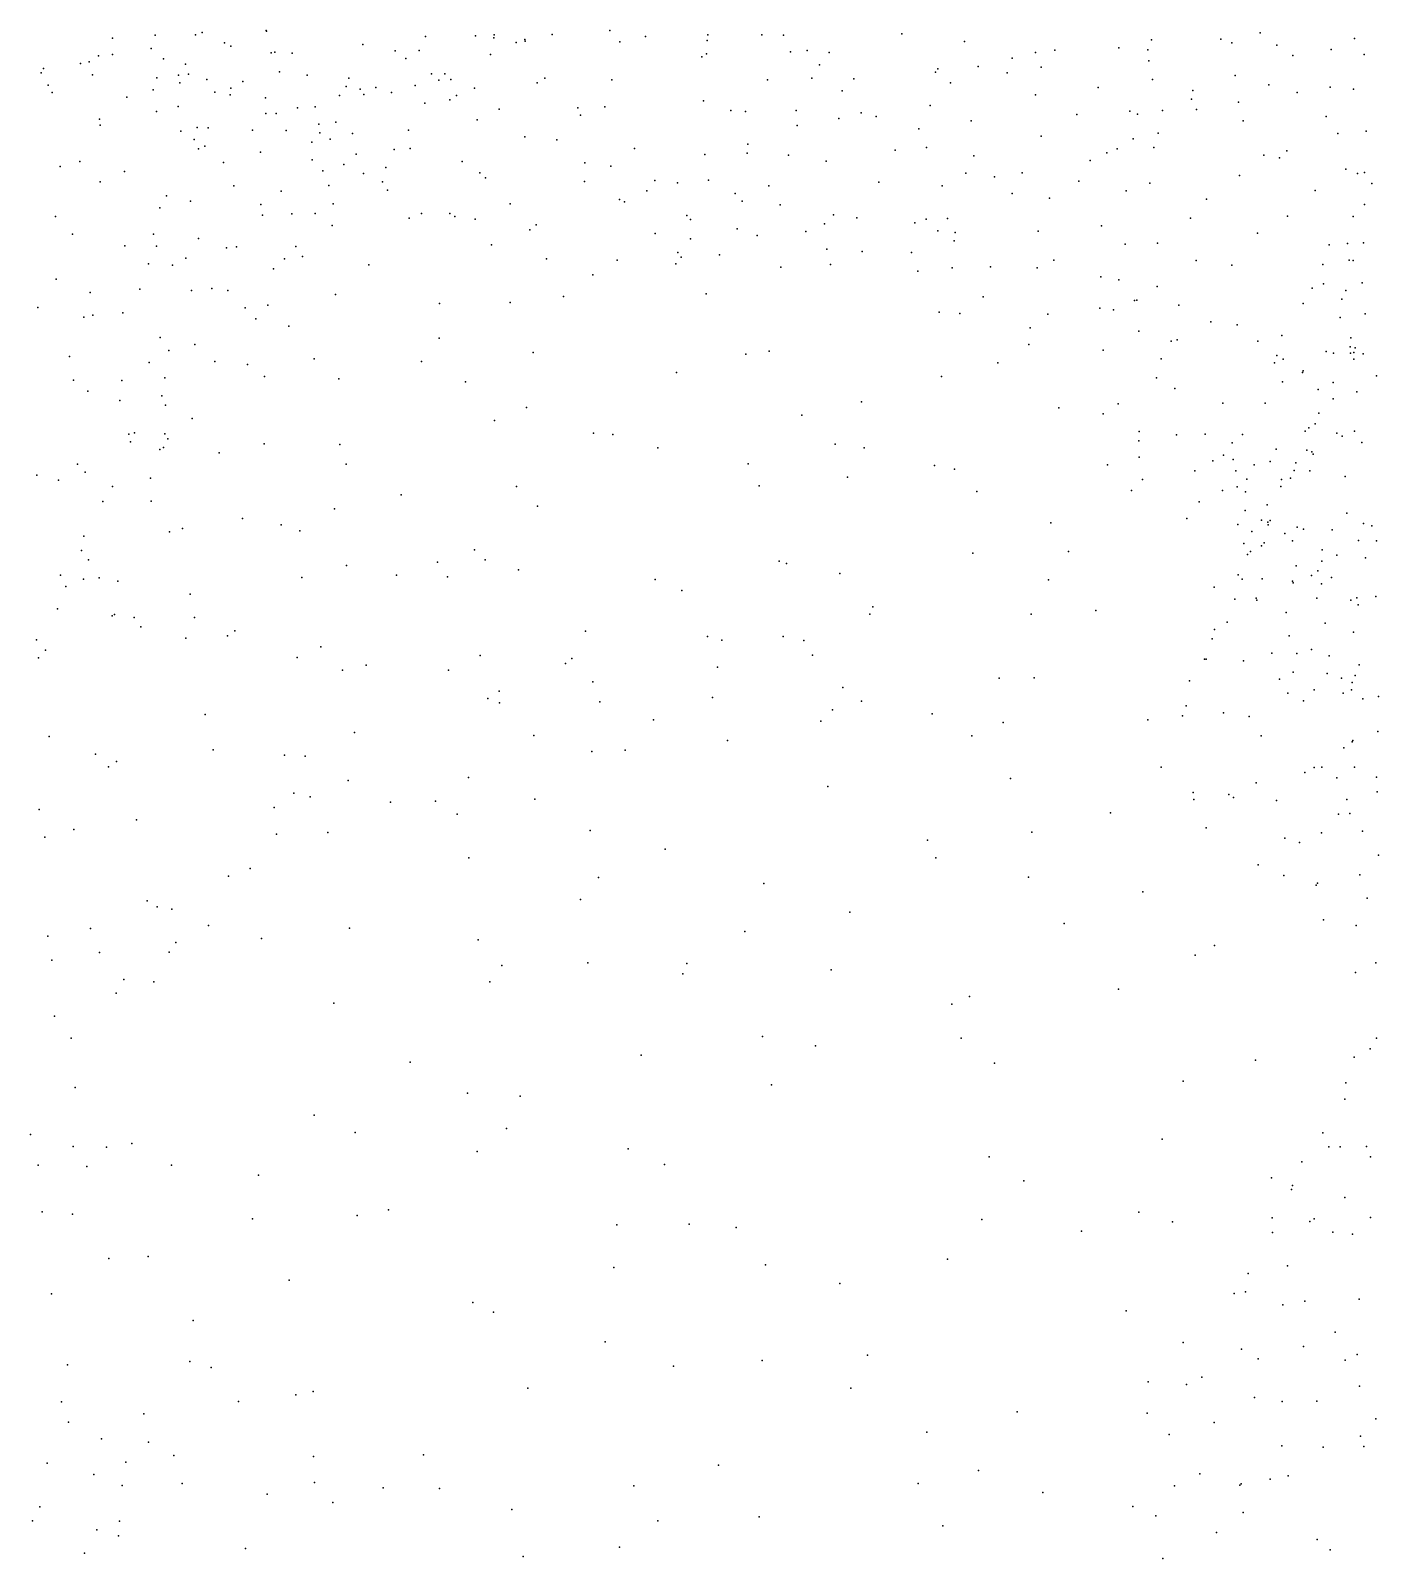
# Model space of a CAD drawing. Header units: metres. Extents: x -23.9 to 23.9, y -27.4 to 27.4.
# Drawn here: x -8.961 to -5.979, y -0.013 to 3.366 of the extents above; entities that cross this region are included whole.
import ezdxf

# ---------------------------------------------------------------- set-up
doc = ezdxf.new("R2010")
doc.units = ezdxf.units.M

msp = doc.modelspace()

# ---------------------------------------------------------------- linework, layer by layer
for p in [(-8.7793, 3.3493, 23.8893), (-8.6852, 3.3559, 16.5797), (-8.5956, 3.3564, 23.8282), (-8.5811, 3.3618, 21.7524), (-8.4394, 3.3661, 23.7434), (-8.4386, 3.3651, 17.6708), (-8.0867, 3.3526, 23.5001), (-7.9762, 3.3542, 15.938), (-7.9359, 3.3499, 15.806), (-7.9349, 3.3563, 23.3466), (-7.867, 3.3461, 17.5566), (-7.8068, 3.3577, 16.0454), (-7.6792, 3.3661, 15.677), (-7.6007, 3.3532, 16.2393), (-7.4628, 3.3566, 16.4409), (-7.3428, 3.3563, 21.981), (-7.295, 3.3557, 16.6295), (-7.0336, 3.3591, 17.5241), (-6.4808, 3.3459, 15.0638), (-6.3274, 3.3474, 14.8203), (-6.2408, 3.3613, 14.6942), (-6.0317, 3.3488, 14.4112), (-8.7795, 3.313, 21.6272), (-8.6936, 3.3263, 17.4163), (-8.5319, 3.3391, 17.8344), (-8.5179, 3.3317, 16.8476), (-8.4285, 3.3168, 16.284), (-8.4204, 3.318, 24.9585), (-8.3816, 3.3159, 25.2173), (-8.2256, 3.3354, 17.0501), (-8.1543, 3.3209, 16.117), (-8.1011, 3.3222, 17.2836), (-7.943, 3.3135, 17.5316), (-7.8866, 3.3396, 25.7942), (-7.8662, 3.343, 15.8408), (-7.6574, 3.3409, 15.6409), (-7.4654, 3.3149, 17.5597), (-7.4643, 3.3444, 17.8903), (-7.2795, 3.3189, 26.0431), (-7.2429, 3.3222, 17.4577), (-7.194, 3.3172, 16.3222), (-6.895, 3.3422, 16.5798), (-6.738, 3.3174, 15.1289), (-6.6948, 3.3224, 17.5082), (-6.5533, 3.3278, 16.4099), (-6.489, 3.3233, 17.557), (-6.3036, 3.3391, 17.6388), (-6.2042, 3.3341, 0.6624), (-6.084, 3.3245, 16.2378), (-6.011, 3.313, 17.5859), (-8.9319, 3.2819, 17.6016), (-8.8501, 3.2931, 23.7743), (-8.8311, 3.2966, 17.3509), (-8.8105, 3.3099, 17.4887), (-8.6662, 3.3037, 17.1285), (-8.6179, 3.2915, -19.9965), (-8.1302, 3.3044, 17.4555), (-7.476, 3.3078, 15.883), (-7.2156, 3.2904, 21.7755), (-6.9537, 3.2818, 15.215), (-6.8648, 3.2869, 17.3802), (-6.789, 3.3048, 15.2686), (-6.7249, 3.2851, 26.1888), (-6.4872, 3.2992, 14.4819), (-6.1683, 3.3107, 17.597), (-8.937, 3.2728, 17.7427), (-8.9213, 3.2455, 17.5491), (-8.8236, 3.2682, -19.2735), (-8.6815, 3.2617, 23.7445), (-8.6331, 3.2673, -1.7957), (-8.6302, 3.2503, -15.5351), (-8.6112, 3.2693, 17.4494), (-8.5709, 3.2579, 16.5578), (-8.4909, 3.2537, 16.4467), (-8.4099, 3.2748, 21.9178), (-8.3491, 3.2672, 25.4543), (-8.2569, 3.2607, 17.4956), (-8.11, 3.2444, 17.7433), (-8.0734, 3.2704, 23.2702), (-8.0572, 3.2562, 22.7222), (-8.0442, 3.2703, 22.8442), (-8.0307, 3.2578, 23.1422), (-7.8397, 3.2508, -1.1555), (-7.8233, 3.2608, 17.9138), (-7.6749, 3.257, 17.4397), (-7.3303, 3.257, -0.6187), (-7.2326, 3.261, 17.3166), (-7.1393, 3.2592, 15.7426), (-6.9589, 3.274, 16.1202), (-6.9258, 3.2504, 15.5644), (-6.8005, 3.2723, 21.1032), (-6.4791, 3.2578, 26.195), (-6.2962, 3.267, 17.4588), (-6.2212, 3.2463, 15.8876), (-8.9126, 3.2291, 17.1538), (-8.7479, 3.219, -19.6495), (-8.6893, 3.2351, 17.2714), (-8.5527, 3.23, 24.441), (-8.5192, 3.2238, 23.5862), (-8.5173, 3.2389, 23.8115), (-8.4406, 3.2176, 17.2762), (-8.2775, 3.2226, 16.2329), (-8.2625, 3.2425, -1.5944), (-8.2316, 3.2364, 17.3338), (-8.2237, 3.2249, 22.4572), (-8.197, 3.2404, 23.3828), (-8.1619, 3.2291, 22.6224), (-8.0334, 3.213, 18.0277), (-8.0183, 3.2222, 17.3392), (-7.9789, 3.2389, 22.973), (-7.4722, 3.2108, 15.6497), (-7.1654, 3.2327, 15.4085), (-6.7375, 3.2238, 15.8256), (-6.5989, 3.2399, 20.8715), (-6.3929, 3.2146, 17.3046), (-6.3899, 3.2338, 14.7217), (-6.1591, 3.2294, 17.3949), (-6.086, 3.2412, 14.4783), (-6.0345, 3.2368, 17.4418), (-8.6819, 3.1872, 16.8733), (-8.6341, 3.1982, 16.7395), (-8.4401, 3.1828, 18.0282), (-8.4171, 3.1827, 23.4615), (-8.3699, 3.1954, -21.5151), (-8.331, 3.1975, 22.1845), (-8.0884, 3.2057, 25.7444), (-7.924, 3.192, 22.5842), (-7.7504, 3.1953, 15.865), (-7.7445, 3.1789, 17.306), (-7.6902, 3.1974, 25.9655), (-7.4115, 3.1892, 18.6103), (-7.3788, 3.1869, 17.2823), (-7.2668, 3.1896, -14.5898), (-7.1235, 3.1844, 17.0634), (-6.971, 3.2, 17.1372), (-6.6466, 3.1803, 15.1676), (-6.5287, 3.1879, 17.2066), (-6.5119, 3.1812, 15.6197), (-6.4567, 3.189, 15.3467), (-6.3816, 3.1913, 14.8992), (-6.2883, 3.2078, 14.7518), (-8.8078, 3.1704, 17.8955), (-8.8065, 3.157, 21.6707), (-8.6285, 3.1437, 16.9872), (-8.5922, 3.1514, 17.1508), (-8.5679, 3.1507, 21.7663), (-8.4698, 3.1461, 21.8563), (-8.3949, 3.1449, 23.4752), (-8.3232, 3.1592, 16.341), (-8.2851, 3.1636, 17.2107), (-8.1246, 3.1461, 22.8833), (-7.9726, 3.1688, 16.0481), (-7.2651, 3.1563, -24.0176), (-7.173, 3.1714, 18.9689), (-7.09, 3.1762, 26.1639), (-6.9956, 3.1491, 17.0031), (-6.8798, 3.1667, 15.2527), (-6.2781, 3.1661, 14.4459), (-6.0945, 3.1759, 15.604), (-6.0059, 3.1437, 17.2916), (-8.5985, 3.1252, 23.4926), (-8.5748, 3.1101, 24.7547), (-8.3384, 3.1194, -15.3128), (-8.321, 3.1402, 23.2241), (-8.2982, 3.1261, 22.322), (-8.2481, 3.1386, 23.0831), (-7.8669, 3.1311, 17.2137), (-7.7967, 3.1247, -14.9108), (-7.374, 3.1145, 15.6548), (-6.7251, 3.1328, 17.0233), (-6.5216, 3.1269, 15.1186), (-6.466, 3.1394, 17.0986), (-6.0691, 3.1386, 26.1217), (-8.8515, 3.0762, -15.9895), (-8.589, 3.1044, -20.46), (-8.4516, 3.0969, 16.8492), (-8.3378, 3.0805, 17.0711), (-8.2403, 3.0929, 22.5018), (-8.1566, 3.1029, 16.2491), (-8.1207, 3.1055, 18.373), (-8.006, 3.0768, 17.1088), (-7.6249, 3.105, 22.167), (-7.4692, 3.0918, 17.1544), (-7.3758, 3.0947, 21.8468), (-7.284, 3.0907, 16.9926), (-7.2006, 3.0774, 15.5579), (-7.0483, 3.1015, 16.8713), (-6.979, 3.1078, 15.3721), (-6.8739, 3.089, 16.8793), (-6.6164, 3.0786, 16.9112), (-6.5801, 3.096, 19.7278), (-6.557, 3.1042, -14.2516), (-6.4761, 3.1074, 20.7062), (-6.2324, 3.0906, 0.5351), (-6.1977, 3.0846, 17.0805), (-6.1818, 3.1004, 14.7569), (-8.8953, 3.0657, -1.9475), (-8.7525, 3.0543, 18.3723), (-8.5341, 3.0739, 23.3617), (-8.3141, 3.0562, 16.7652), (-8.2675, 3.0695, 23.1443), (-8.2238, 3.05, 22.7685), (-8.1748, 3.0632, 16.4244), (-7.9666, 3.0515, 16.2599), (-7.7348, 3.0734, 15.9506), (-7.6767, 3.0659, 17.1348), (-6.8921, 3.0506, 26.2777), (-6.8286, 3.0429, 15.314), (-6.7675, 3.0515, 20.9851), (-6.2868, 3.0457, 16.9699), (-6.051, 3.0598, 17.1651), (-6.0256, 3.0502, 27.889), (-6.0098, 3.0523, 0.7397), (-8.8067, 3.0312, 23.3937), (-8.5108, 3.0228, 23.1282), (-8.4062, 3.0107, 22.972), (-8.301, 3.0233, 16.9103), (-8.1824, 3.0317, -22.7393), (-8.1713, 3.0132, 16.6814), (-7.9544, 3.0405, -1.2957), (-7.7355, 3.0324, -1.0696), (-7.5972, 3.0117, 15.9895), (-7.5797, 3.0345, 18.3879), (-7.5295, 3.0292, 15.8361), (-7.4607, 3.0351, 17.0245), (-7.3274, 3.0226, 16.8828), (-7.084, 3.0311, 16.6918), (-6.9441, 3.0224, 16.6953), (-6.6421, 3.0329, 26.2655), (-6.5368, 3.0114, 16.7599), (-6.4847, 3.0284, 20.0901), (-6.1193, 3.0123, 15.2215), (-5.9936, 3.028, 27.6965), (-8.66, 3.0008, 23.3116), (-8.6068, 2.9886, 23.7965), (-8.4513, 2.9816, 22.0041), (-8.2915, 2.9832, 18.5791), (-7.8998, 2.9831, 26.0216), (-7.6582, 2.9923, 16.1596), (-7.6467, 2.987, 17.0129), (-7.402, 3.0058, 18.9686), (-7.3864, 2.989, 15.835), (-7.3023, 2.9805, -0.6259), (-6.7895, 3.0056, 19.3008), (-6.7068, 2.9953, 16.6807), (-6.3594, 2.9931, 26.1971), (-6.0099, 2.9814, 14.3608), (-8.9051, 2.9545, 21.7242), (-8.6744, 2.9737, 24.5222), (-8.4475, 2.9581, 25.5734), (-8.3828, 2.9604, 22.2096), (-8.3309, 2.9613, 22.3969), (-8.1233, 2.951, 25.8864), (-8.096, 2.9617, 16.7901), (-8.0332, 2.9616, 16.6534), (-8.0218, 2.9546, 22.5393), (-7.9771, 2.9487, -23.2194), (-7.5087, 2.9569, 16.1434), (-7.5008, 2.9484, 16.8715), (-7.1846, 2.9585, 16.6215), (-7.1331, 2.952, 15.6966), (-7.0049, 2.9408, -0.2993), (-6.9794, 2.9493, 15.5168), (-6.9327, 2.9503, -24.1954), (-6.3948, 2.9514, 16.7842), (-6.18, 2.9555, 14.5888), (-6.0349, 2.9546, 17.0623), (-8.868, 2.9155, 23.283), (-8.6885, 2.9159, 24.0438), (-8.2938, 2.9351, 22.7321), (-7.8562, 2.9251, 22.3209), (-7.8421, 2.9363, 16.9064), (-7.5793, 2.9173, 16.3368), (-7.3976, 2.9272, 16.7371), (-7.3534, 2.9126, 16.1631), (-7.2458, 2.9218, 15.9839), (-7.2042, 2.9388, 15.8495), (-6.954, 2.9228, 21.1352), (-6.9155, 2.9194, -14.5115), (-6.7317, 2.9224, 16.4954), (-6.5914, 2.9344, 16.6157), (-6.2464, 2.9183, 16.8611), (-8.7524, 2.8898, 18.734), (-8.6817, 2.8895, -1.8436), (-8.5889, 2.9061, -20.8371), (-8.527, 2.8856, 21.8636), (-8.505, 2.8881, 22.9658), (-8.3741, 2.8886, -22.029), (-7.941, 2.8923, 16.8196), (-7.5286, 2.8752, 21.8928), (-7.5007, 2.9054, -0.8391), (-7.1989, 2.8829, 26.291), (-7.1214, 2.8775, 16.042), (-7.012, 2.8749, 16.308), (-6.9178, 2.9012, 15.6722), (-6.539, 2.8934, 0.1494), (-6.4681, 2.8957, 15.0229), (-6.0884, 2.8925, 28.0067), (-6.0478, 2.8954, 27.7339), (-6.0124, 2.8965, 27.5939), (-8.6995, 2.8498, 21.7642), (-8.6465, 2.8469, 23.1112), (-8.6171, 2.863, 25.4222), (-8.423, 2.8388, 22.348), (-8.3988, 2.8613, 23.2449), (-8.3591, 2.8665, 22.5163), (-8.2121, 2.848, 22.8417), (-7.8197, 2.8614, 16.7189), (-7.6631, 2.8585, 16.8058), (-7.5333, 2.8504, 16.4839), (-7.5216, 2.8646, 16.7085), (-7.4364, 2.8699, 16.3592), (-7.301, 2.8428, 16.332), (-7.1909, 2.8485, 21.427), (-6.9217, 2.8413, 15.9667), (-6.8371, 2.8433, 15.8058), (-6.7337, 2.8412, 15.6172), (-6.6972, 2.8581, 19.4944), (-6.3824, 2.8578, 14.8852), (-6.3036, 2.847, 14.7595), (-6.1024, 2.8484, 14.478), (-6.044, 2.8584, 28.4237), (-6.0348, 2.8577, 16.9562), (-8.9041, 2.8164, -19.8311), (-7.7171, 2.8261, -23.6121), (-6.9977, 2.8341, 16.0972), (-6.5933, 2.8215, 19.7795), (-6.5537, 2.8148, 20.6955), (-6.1003, 2.806, 28.2147), (-6.0152, 2.8078, 0.6327), (-8.8291, 2.7867, 21.7761), (-8.7187, 2.7943, 24.6879), (-8.6049, 2.7914, 23.6382), (-8.5596, 2.7957, -15.6772), (-8.5241, 2.7912, 22.0908), (-8.286, 2.7822, 18.9198), (-7.7814, 2.7779, -1.1429), (-7.466, 2.7841, 26.2779), (-6.8535, 2.7771, 26.3245), (-6.4682, 2.7999, 16.5623), (-6.1256, 2.7964, 27.9109), (-6.0601, 2.7717, 16.8391), (-6.0516, 2.7913, 28.5846), (-8.9448, 2.7534, -1.9919), (-8.7568, 2.742, 24.2175), (-8.486, 2.7529, -21.6303), (-8.4361, 2.7584, 22.4892), (-8.0561, 2.7624, -1.4292), (-7.8995, 2.7645, -15.1532), (-6.9511, 2.743, 19.4096), (-6.9052, 2.7403, 16.1637), (-6.7103, 2.7386, 15.7908), (-6.5957, 2.7523, 16.4128), (-6.565, 2.7483, 15.4989), (-6.5189, 2.769, -14.3578), (-6.5132, 2.7701, 15.0888), (-6.4209, 2.7587, 20.4583), (-6.1455, 2.7626, 28.0709), (-6.0086, 2.7395, 28.7132), (-8.843, 2.7319, -16.117), (-8.8226, 2.7369, 23.1472), (-8.462, 2.7284, 22.7241), (-8.389, 2.712, 25.7984), (-6.7494, 2.7085, -0.136), (-6.3502, 2.7221, 14.8279), (-6.2913, 2.715, 0.3205), (-6.0641, 2.7315, 27.5776), (-8.6741, 2.6875, 22.9661), (-8.5971, 2.6719, 22.8431), (-8.0567, 2.6854, 22.3973), (-6.7524, 2.6719, 16.0109), (-6.509, 2.7014, 15.3251), (-6.4374, 2.679, 16.4534), (-6.4245, 2.6822, 14.944), (-6.2458, 2.6792, 16.5997), (-6.1929, 2.6917, 14.5912), (-6.0402, 2.6868, 27.4216), (-8.8748, 2.6452, 23.0649), (-8.6551, 2.6586, 21.8985), (-8.3329, 2.6397, -22.2668), (-7.8487, 2.6537, 19.2161), (-7.3784, 2.6503, -0.7541), (-7.3268, 2.6568, 19.2708), (-6.5878, 2.6592, -24.308), (-6.4599, 2.6401, 15.1099), (-6.2038, 2.6474, 28.0219), (-6.1899, 2.6396, 28.192), (-6.0947, 2.6562, 16.6811), (-6.0788, 2.6525, 28.5943), (-6.0414, 2.6662, 14.3216), (-6.041, 2.6527, 13.9152), (-6.0336, 2.6542, 13.553), (-6.0333, 2.6392, 13.2747), (-6.0309, 2.6642, 13.6914), (-6.0132, 2.6512, 27.2656), (-8.6981, 2.6319, 25.55), (-8.553, 2.6339, 22.3543), (-8.4804, 2.6275, -1.7511), (-8.0956, 2.6344, 19.2017), (-7.5319, 2.6096, 21.7177), (-6.8211, 2.6315, 20.911), (-6.2087, 2.6309, -14.2432), (-6.1472, 2.61, 27.7455), (-6.1454, 2.6132, 28.4587), (-5.9832, 2.6024, 27.0992), (-8.8653, 2.5926, -20.401), (-8.759, 2.5918, 25.0764), (-8.6637, 2.5983, 22.0335), (-8.4428, 2.6013, 23.1188), (-8.2787, 2.5961, 22.7697), (-7.9986, 2.5891, 26.2393), (-6.9454, 2.6007, -0.3716), (-6.4697, 2.5979, 0.0951), (-6.4296, 2.5746, 15.2309), (-6.1915, 2.5892, 27.8941), (-6.1121, 2.5722, 27.5541), (-6.0794, 2.5874, 14.1561), (-8.8337, 2.5682, 21.8386), (-8.7634, 2.5479, 22.9275), (-8.6701, 2.5581, -21.1588), (-8.6621, 2.5372, 22.1832), (-7.1228, 2.5451, 26.3966), (-6.5551, 2.5404, 16.2117), (-6.3233, 2.5422, 14.777), (-6.2297, 2.5418, 28.2736), (-6.0796, 2.5514, 13.1423), (-6.0267, 2.5669, 16.5848), (-8.6029, 2.5082, 22.4674), (-7.934, 2.5033, 22.1262), (-7.8633, 2.5321, 19.4293), (-7.2542, 2.5151, -24.0029), (-6.6861, 2.5314, -14.5575), (-6.5878, 2.5185, 20.6394), (-6.1107, 2.5198, 13.9419), (-8.7435, 2.4736, 21.878), (-8.7305, 2.4763, 22.0656), (-8.6633, 2.4744, 23.575), (-7.7154, 2.4753, -23.5074), (-7.6723, 2.4725, 26.3491), (-6.5082, 2.4793, 15.9628), (-6.4259, 2.4718, 16.2351), (-6.3622, 2.4731, 15.0941), (-6.2798, 2.4726, 28.1696), (-6.1412, 2.4801, 14.4716), (-6.1331, 2.4877, 14.2483), (-6.1189, 2.4965, 13.7262), (-6.071, 2.4757, 28.7064), (-6.059, 2.4687, 27.2487), (-6.0318, 2.48, 13.0142), (-8.7395, 2.4561, 23.8962), (-8.6746, 2.4397, -1.8657), (-8.6666, 2.4438, 22.6761), (-8.6569, 2.4632, 19.4576), (-8.444, 2.4523, -21.9862), (-8.2765, 2.4506, -22.6095), (-7.573, 2.443, -1.0087), (-7.1805, 2.4515, 19.5061), (-7.117, 2.4433, 21.154), (-6.509, 2.4588, 26.2486), (-6.3023, 2.4543, 0.2011), (-6.2053, 2.4402, 28.4094), (-6.1375, 2.4383, 13.0877), (-6.1268, 2.4341, 12.9282), (-6.0156, 2.4551, 27.0741), (-8.8568, 2.407, -20.7127), (-8.5435, 2.4322, 25.797), (-8.2624, 2.4068, 19.5728), (-7.3729, 2.4078, -0.8362), (-6.9609, 2.4038, 19.6603), (-6.5783, 2.4057, 20.0047), (-6.5083, 2.4225, 16.1183), (-6.3451, 2.4144, 15.3619), (-6.3215, 2.4268, 14.8745), (-6.3005, 2.4173, 14.7351), (-6.2539, 2.4055, 27.9096), (-6.2189, 2.4127, 26.1785), (-6.1619, 2.4097, 13.6038), (-6.1238, 2.4294, 27.4503), (-8.9465, 2.383, -2.0337), (-8.899, 2.3717, 21.89), (-8.8401, 2.389, 24.6237), (-8.6955, 2.3758, 22.44), (-7.1532, 2.3784, -0.6437), (-6.9171, 2.3959, 26.3587), (-6.501, 2.3731, 20.3209), (-6.3849, 2.3924, 15.9168), (-6.2944, 2.3926, 28.0474), (-6.2701, 2.3735, 28.2806), (-6.1936, 2.373, 14.2876), (-6.1733, 2.3762, 27.5815), (-6.1652, 2.3932, 13.3167), (-6.1307, 2.3921, 16.3314), (-6.053, 2.3796, 28.7996), (-8.7797, 2.358, 22.1706), (-8.1409, 2.3395, 22.2644), (-7.8856, 2.358, 19.679), (-7.3487, 2.359, 21.3636), (-6.8674, 2.3468, 20.8709), (-6.525, 2.3488, -0.0634), (-6.3244, 2.3487, 15.6371), (-6.2918, 2.3571, 15.0445), (-6.2734, 2.346, 16.2135), (-6.1951, 2.3578, 13.9395), (-8.8009, 2.3247, 22.7226), (-8.6935, 2.3252, 22.5662), (-8.2885, 2.3082, -15.7141), (-7.8389, 2.314, -15.3516), (-6.3755, 2.3236, 16.0451), (-6.2737, 2.3048, 15.2379), (-6.2255, 2.3168, 14.4345), (-6.0489, 2.2989, 27.0432), (-8.6244, 2.2651, 23.2733), (-8.4915, 2.2865, 22.9777), (-8.4063, 2.2728, 19.7823), (-6.7039, 2.2772, 20.6835), (-6.4032, 2.2871, -24.3415), (-6.2903, 2.2739, 15.7826), (-6.2379, 2.2834, 27.8007), (-6.2239, 2.2786, 13.5901), (-6.2228, 2.2729, 13.4241), (-6.2185, 2.2825, 14.8264), (-6.1589, 2.2677, 12.8675), (-6.0121, 2.2757, 26.8682), (-5.9938, 2.271, 28.9125), (-8.8431, 2.2478, 21.9841), (-8.653, 2.2572, 19.8068), (-8.3651, 2.2597, 22.6684), (-6.2767, 2.2313, 16.0845), (-6.2594, 2.2579, 15.4655), (-6.2321, 2.2333, 15.6198), (-6.1862, 2.2536, 27.5215), (-6.1694, 2.2377, 15.1119), (-6.1447, 2.2635, 28.5471), (-6.0818, 2.2615, 28.6978), (-6.0231, 2.2384, 26.1352), (-5.9834, 2.2371, -14.2747), (-8.8479, 2.2158, 22.1507), (-7.9784, 2.2173, -1.4578), (-6.8762, 2.2102, 19.8538), (-6.6649, 2.2136, -14.6858), (-6.2687, 2.2073, 14.1477), (-6.262, 2.2142, 13.9882), (-6.2378, 2.2264, 13.1553), (-6.1033, 2.2174, 14.9295), (-6.0709, 2.2058, 14.7672), (-6.0076, 2.1998, 26.6887), (-8.8324, 2.1955, 24.0949), (-8.2617, 2.1828, -1.7124), (-8.0603, 2.1901, 19.9585), (-7.955, 2.1953, 21.941), (-7.8815, 2.1732, 26.3878), (-7.3044, 2.1924, 21.135), (-7.2885, 2.1876, 19.7044), (-7.1706, 2.1652, 26.4418), (-6.1614, 2.182, 15.8435), (-6.1133, 2.1709, 15.6588), (-6.1044, 2.1925, 15.2891), (-8.8942, 2.1616, 24.8774), (-8.8826, 2.1364, 22.6178), (-8.8438, 2.1524, -16.3645), (-8.8086, 2.1556, 19.9777), (-8.7679, 2.148, 23.772), (-8.3604, 2.1563, 19.9982), (-8.1513, 2.1613, 26.3082), (-8.0386, 2.1579, -22.928), (-7.5792, 2.1519, -23.5981), (-6.7088, 2.1515, 20.0503), (-6.3423, 2.1348, 26.2165), (-6.2897, 2.1622, 0.0921), (-6.2808, 2.1528, 13.5845), (-6.2361, 2.1535, 28.0289), (-6.1694, 2.1485, 28.451), (-6.1675, 2.1442, 27.6095), (-6.1274, 2.1607, 16.0347), (-6.1054, 2.1422, 28.603), (-6.0826, 2.1567, 27.0321), (-8.6072, 2.1197, 25.8689), (-7.5198, 2.1273, 19.861), (-6.2971, 2.1082, 13.4124), (-6.2499, 2.1104, 14.3589), (-6.2483, 2.1065, 28.1789), (-6.1154, 2.1109, 14.5766), (-6.0404, 2.1063, 28.7478), (-6.0269, 2.1111, 15.8903), (-6.0241, 2.0958, 26.5754), (-5.9852, 2.1141, 15.552), (-8.901, 2.0871, 22.27), (-8.7799, 2.0718, 25.6902), (-8.7748, 2.0742, -2.046), (-8.7317, 2.0678, -21.2822), (-8.5983, 2.068, 23.0584), (-7.1045, 2.0756, -0.7075), (-7.0972, 2.0918, -14.9852), (-6.7472, 2.0755, -24.1642), (-6.6042, 2.0837, -0.2419), (-6.1834, 2.0786, 27.8392), (-8.7164, 2.0474, 23.4637), (-8.5086, 2.0382, -16.0552), (-7.7331, 2.0379, 20.0499), (-6.3418, 2.0416, 14.0628), (-6.314, 2.0575, 13.1528), (-6.097, 2.0557, -24.4449), (-6.0346, 2.0358, 12.8378), (-8.9473, 2.0184, 24.6431), (-8.9272, 1.9956, 24.3507), (-8.6168, 2.0223, -21.6917), (-8.5253, 2.0271, 20.1976), (-8.3185, 2.0029, 26.2176), (-7.4633, 2.0262, -15.2493), (-7.4313, 2.0176, 20.9934), (-7.2961, 2.0257, -23.8201), (-7.2498, 2.0167, 19.9167), (-6.3466, 2.0205, 13.8502), (-6.1768, 2.0276, 28.3498), (-6.1274, 1.9973, 27.6301), (-8.9431, 1.9788, -20.7265), (-8.3709, 1.9794, 22.4547), (-8.2186, 1.9624, 22.1106), (-7.9662, 1.9838, 20.1989), (-7.7771, 1.9665, -23.2483), (-7.763, 1.9774, -1.33), (-7.231, 1.9849, 20.8147), (-6.3641, 1.9755, 13.7235), (-6.3604, 1.9755, 13.5606), (-6.2775, 1.9717, 13.0504), (-6.2146, 1.9887, 12.917), (-6.1594, 1.988, 14.3517), (-6.0878, 1.9834, 28.5889), (-6.0214, 1.9634, 26.961), (-8.2706, 1.9515, 20.343), (-8.036, 1.9512, -15.7068), (-7.4413, 1.958, 20.0579), (-6.8178, 1.9339, 20.299), (-6.7404, 1.9342, 26.3288), (-6.3972, 1.9281, -0.1064), (-6.1977, 1.9314, 28.2197), (-6.1681, 1.9468, 27.9694), (-6.0922, 1.9437, 27.5037), (-6.0607, 1.9334, 26.4659), (-6.0304, 1.9394, 27.1093), (-7.9243, 1.9047, 21.6184), (-7.7171, 1.9255, -15.4691), (-7.1635, 1.9134, 26.4511), (-6.1793, 1.9008, 12.8167), (-6.1213, 1.9077, 27.7577), (-6.0569, 1.9007, 14.408), (-6.0387, 1.9081, 26.6042), (-6.0372, 1.9238, 28.6973), (-5.9793, 1.8931, 28.8269), (-7.9488, 1.8891, 26.4307), (-7.9231, 1.8793, -1.5018), (-7.7017, 1.8817, 21.0611), (-7.4525, 1.8913, 26.4958), (-7.1867, 1.8634, -0.8411), (-7.1228, 1.8825, 20.574), (-6.4042, 1.8728, 26.2389), (-6.145, 1.8834, 28.3457), (-6.014, 1.8883, 26.7882), (-8.5742, 1.8535, -2.0104), (-7.5824, 1.8412, 20.2589), (-7.2127, 1.8384, 20.1393), (-6.9664, 1.8551, 20.0912), (-6.8093, 1.836, -14.9941), (-6.4893, 1.8417, -24.2444), (-6.4128, 1.8501, 13.7703), (-6.3218, 1.8571, 13.1175), (-6.2649, 1.8491, 12.9908), (-8.9198, 1.8048, 24.1636), (-8.2444, 1.8135, -15.9478), (-7.8477, 1.8067, 21.2586), (-7.4192, 1.7959, 20.6401), (-6.8783, 1.8063, -0.5784), (-6.2384, 1.8061, 13.9967), (-6.0372, 1.7932, 26.2421), (-6.0355, 1.7957, 27.419), (-5.9808, 1.816, 27.0234), (-8.8169, 1.7658, 25.7726), (-8.557, 1.7751, 22.7328), (-8.3991, 1.7637, 26.2397), (-8.3533, 1.7615, 20.6209), (-7.7187, 1.7714, 26.4905), (-7.6456, 1.7746, 20.8223), (-6.0556, 1.7797, 27.5804), (-8.7883, 1.7377, 20.686), (-8.7705, 1.7494, 23.4609), (-6.4597, 1.7369, 13.3885), (-6.1421, 1.7251, 28.1819), (-6.1213, 1.7359, 0.0713), (-6.1042, 1.7372, 12.7919), (-6.0317, 1.7366, 26.1119), (-8.2581, 1.7075, 21.9792), (-7.9917, 1.7139, -22.8513), (-7.1973, 1.6938, -15.3252), (-6.793, 1.712, -24.0862), (-6.2498, 1.7021, 13.8481), (-6.0711, 1.7129, 27.7835), (-5.9831, 1.7144, 14.2939), (-8.3783, 1.6795, 22.238), (-8.3424, 1.6711, -22.3043), (-8.1643, 1.6591, 21.4932), (-8.0649, 1.6616, 21.1607), (-7.8454, 1.6658, 20.6067), (-6.3891, 1.6808, 13.5956), (-6.3874, 1.665, 13.2774), (-6.3102, 1.6761, 13.0688), (-6.2997, 1.6694, 13.719), (-6.2046, 1.6634, 12.8753), (-6.0492, 1.665, 28.4843), (-5.9819, 1.6825, 27.2869), (-8.9416, 1.6434, -21.0487), (-8.4219, 1.648, -1.9841), (-8.0172, 1.6327, 26.4419), (-6.5716, 1.6356, 26.2939), (-6.0673, 1.6327, 27.8938), (-6.0423, 1.6347, 14.0705), (-8.8651, 1.5993, 20.919), (-8.726, 1.6206, -21.4752), (-8.4168, 1.589, 21.4334), (-8.3032, 1.5926, 21.0623), (-7.7225, 1.5969, -1.3991), (-6.746, 1.5931, -0.5182), (-6.3601, 1.6027, 13.4212), (-6.1049, 1.5914, 13.8835), (-6.0142, 1.5954, 27.642), (-8.9287, 1.582, 25.6406), (-7.5568, 1.5555, 26.5541), (-6.9764, 1.5753, 26.4127), (-6.186, 1.5797, 13.7285), (-6.154, 1.5705, 13.0678), (-7.9909, 1.5362, -1.7468), (-6.958, 1.536, -0.7255), (-6.2452, 1.521, 13.5171), (-5.9791, 1.5423, 27.5227), (-8.5224, 1.4961, 22.4335), (-8.4746, 1.5124, 21.8655), (-7.704, 1.4928, -15.7295), (-6.7535, 1.4935, -15.2022), (-6.1885, 1.4973, 13.3854), (-6.0203, 1.4984, 13.0071), (-7.3388, 1.4797, -1.0851), (-6.5002, 1.4609, -0.3329), (-6.1165, 1.4755, 26.1792), (-6.1138, 1.48, 13.2757), (-8.7024, 1.4409, 26.0694), (-8.6804, 1.4278, 21.5479), (-8.6478, 1.423, 22.6714), (-7.7443, 1.4439, -23.1107), (-6.0044, 1.447, 27.8292), (-8.567, 1.387, 22.0799), (-7.1487, 1.4163, -23.6868), (-6.6746, 1.3914, 26.3344), (-6.1005, 1.3992, 13.5117), (-6.0282, 1.3863, 28.3541), (-8.9227, 1.3631, 23.8189), (-8.828, 1.38, 21.2108), (-8.4495, 1.3576, -21.9978), (-8.2553, 1.3806, -16.1964), (-7.9708, 1.355, -22.7574), (-7.3805, 1.3736, 26.5378), (-8.8082, 1.3273, 23.2852), (-8.6537, 1.3279, -16.5868), (-8.6396, 1.349, -21.6754), (-6.3843, 1.3209, -24.2145), (-6.3419, 1.3427, 26.2412), (-8.9136, 1.3097, -2.4448), (-7.9184, 1.2983, -15.9823), (-7.7276, 1.3041, -1.518), (-7.5092, 1.3025, -23.2994), (-7.19, 1.2889, -1.0038), (-5.985, 1.3044, 27.9499), (-8.754, 1.2672, 22.9977), (-8.6876, 1.2623, -2.2752), (-7.9449, 1.262, -1.805), (-7.5175, 1.2799, -1.3021), (-6.0295, 1.2827, 28.2488), (-8.7711, 1.2372, 21.9831), (-6.8836, 1.2299, -15.4653), (-6.554, 1.2461, -0.4412), (-8.9073, 1.1859, 23.6076), (-8.2901, 1.2145, 26.3951), (-6.9229, 1.2128, -0.7837), (-8.871, 1.1373, 25.9858), (-7.3412, 1.1413, -1.1813), (-7.2242, 1.1205, 26.5043), (-6.9021, 1.1377, 26.4112), (-5.9833, 1.1373, 28.1792), (-8.1209, 1.0841, -1.973), (-7.6103, 1.0997, 26.616), (-6.8286, 1.0823, -23.8013), (-6.2507, 1.089, -0.211), (-6.033, 1.0953, 28.3234), (-5.9976, 1.1135, 28.7712), (-8.8619, 1.0285, -16.9446), (-7.9943, 1.0155, 26.5441), (-7.3218, 1.0341, -23.3809), (-6.4113, 1.0425, -15.3163), (-6.0512, 1.039, 28.5216), (-7.8773, 1.0093, -1.8426), (-6.0532, 1.0025, 28.822), (-8.3329, 0.9672, -22.1437), (-8.9606, 0.9247, -21.204), (-8.2426, 0.9288, 26.4573), (-7.9081, 0.9379, -16.2033), (-6.4573, 0.9144, 26.2663), (-6.1024, 0.9278, 28.6502), (-8.8662, 0.8982, 23.1777), (-8.7924, 0.8967, 22.5478), (-8.7368, 0.9042, -21.5648), (-7.9727, 0.8869, -22.593), (-7.6389, 0.8925, -22.9794), (-6.0885, 0.897, 28.2097), (-6.064, 0.8969, 28.9481), (-6.0058, 0.8978, 28.0245), (-8.9434, 0.8568, 25.9832), (-8.8359, 0.8536, 22.8756), (-8.6487, 0.8567, -2.5003), (-7.5586, 0.8577, -16.0712), (-6.8401, 0.8752, -0.8027), (-6.1487, 0.8639, 28.4302), (-5.9969, 0.8748, 29.0987), (-8.4566, 0.8345, -2.2866), (-6.7634, 0.8217, 26.3482), (-6.2158, 0.8289, -24.24), (-6.1692, 0.8116, 28.5521), (-6.1712, 0.8025, 28.2938), (-6.0531, 0.7847, -0.125), (-8.9351, 0.753, 22.3975), (-8.8681, 0.7485, 26.1911), (-8.2382, 0.7453, -16.5451), (-8.169, 0.7574, -2.1075), (-6.5094, 0.7526, -15.5788), (-8.4698, 0.738, 26.3896), (-7.6639, 0.7245, 26.6088), (-7.5041, 0.726, -1.5093), (-7.4, 0.7187, -23.1579), (-6.8562, 0.7361, -15.7795), (-6.6363, 0.7103, -0.6645), (-6.4348, 0.7312, -0.4766), (-6.2139, 0.74, 28.4305), (-6.1306, 0.732, 28.1386), (-6.1214, 0.7379, 28.9257), (-5.9967, 0.7405, 25.9652), (-6.2138, 0.7073, 28.7327), (-6.0798, 0.7082, 28.0072), (-6.0366, 0.7043, 29.1193), (-8.7875, 0.6503, -2.8109), (-8.7004, 0.6542, -17.0076), (-6.932, 0.6487, -0.9486), (-7.6704, 0.6303, -1.7815), (-7.3347, 0.6362, 26.4997), (-6.2676, 0.6172, 28.6216), (-6.1799, 0.6338, -0.2735), (-8.3885, 0.6019, -2.3685), (-7.1708, 0.5949, -1.1793), (-6.2735, 0.5766, 28.2915), (-8.9145, 0.5718, 22.607), (-7.9824, 0.5525, 26.5564), (-6.2982, 0.5724, 28.4988), (-6.1907, 0.5476, 28.8976), (-6.1417, 0.556, 27.9907), (-6.0218, 0.5601, 29.2361), (-8.6007, 0.5133, -2.684), (-7.9364, 0.5314, -16.4863), (-6.5374, 0.5344, 26.2342), (-6.0747, 0.4875, 27.7812), (-7.6897, 0.4657, 26.5877), (-6.411, 0.4643, -15.7228), (-6.2817, 0.4496, 28.1852), (-6.145, 0.4558, 27.9001), (-8.8786, 0.415, 26.1885), (-8.6085, 0.4225, 26.3317), (-8.5614, 0.4091, -21.7765), (-7.5385, 0.4118, -22.8835), (-7.3423, 0.4248, -1.4438), (-7.1095, 0.4365, -23.3244), (-6.2454, 0.4279, -0.3899), (-6.0524, 0.4256, 25.9248), (-6.0262, 0.4376, 27.6282), (-6.4883, 0.3773, -23.9041), (-6.3699, 0.388, 28.3129), (-8.3736, 0.3485, 26.4125), (-8.3358, 0.3563, -12.0643), (-7.8605, 0.3636, -2.0376), (-7.1465, 0.3632, 26.4124), (-6.4037, 0.3715, 28.505), (-6.2535, 0.3426, 28.8918), (-6.0213, 0.3677, 29.2754), (-8.8923, 0.3331, -12.1431), (-8.7104, 0.3069, -2.9724), (-8.501, 0.3336, -11.6821), (-6.7779, 0.311, -23.6227), (-6.4905, 0.3078, 26.1511), (-6.1923, 0.3339, 29.0223), (-6.1157, 0.3349, 27.7198), (-8.8764, 0.288, -11.8202), (-6.3422, 0.2875, 28.1559), (-5.9851, 0.2957, 27.4351), (-8.8037, 0.2509, -11.3782), (-8.6996, 0.2439, -12.3787), (-6.9783, 0.2661, -1.0968), (-6.4423, 0.2606, 28.3429), (-6.019, 0.2573, -0.2408), (-8.6438, 0.2145, -10.6808), (-8.3345, 0.2121, -16.9289), (-8.0913, 0.2162, -22.2343), (-6.1925, 0.2357, 27.7868), (-6.1011, 0.2326, 27.6177), (-6.0114, 0.2341, 29.2001), (-8.924, 0.1975, -10.4031), (-8.8209, 0.172, -10.9471), (-8.7496, 0.1994, -10.0053), (-7.4386, 0.1928, -1.6906), (-6.8638, 0.1814, -16.1491), (-6.3743, 0.174, 28.7068), (-6.179, 0.1697, 28.9483), (-8.7576, 0.1478, -9.5231), (-8.6249, 0.1527, -10.2472), (-8.3324, 0.155, -11.1114), (-8.1809, 0.1431, -11.7341), (-8.056, 0.1413, -2.2949), (-7.6262, 0.1475, -22.6945), (-6.9975, 0.1528, 26.3439), (-6.4299, 0.147, 28.206), (-6.2854, 0.1487, 26.0061), (-6.2829, 0.1514, 28.8063), (-6.2184, 0.1618, -24.1397), (-8.4374, 0.129, -10.5153), (-8.2919, 0.1103, -2.5982), (-6.7216, 0.1329, -0.902), (-8.9561, 0.0697, -3.4978), (-8.9403, 0.1008, -12.2239), (-8.7641, 0.0692, -3.2538), (-7.8958, 0.0946, 26.5243), (-7.5733, 0.0699, -16.5984), (-7.3491, 0.0789, -22.957), (-6.5227, 0.1013, -0.7311), (-6.4714, 0.0809, 28.5245), (-6.2784, 0.088, 27.9096), (-8.8143, 0.0499, -9.1327), (-8.7662, 0.0367, -17.4016), (-6.9427, 0.0587, -23.3718), (-6.3371, 0.0441, 28.6683), (-8.4852, 0.0086, -9.9435), (-7.658, 0.0119, -2.0213), (-6.115, 0.0284, -0.384), (-6.0859, 0.0054, 28.9571), (-8.8414, -0.0017, 26.1709), (-7.8713, -0.0087, -22.3807), (-6.4563, -0.0133, -23.9659)]:
    msp.add_point(p)

doc.saveas('drawing.dxf')
